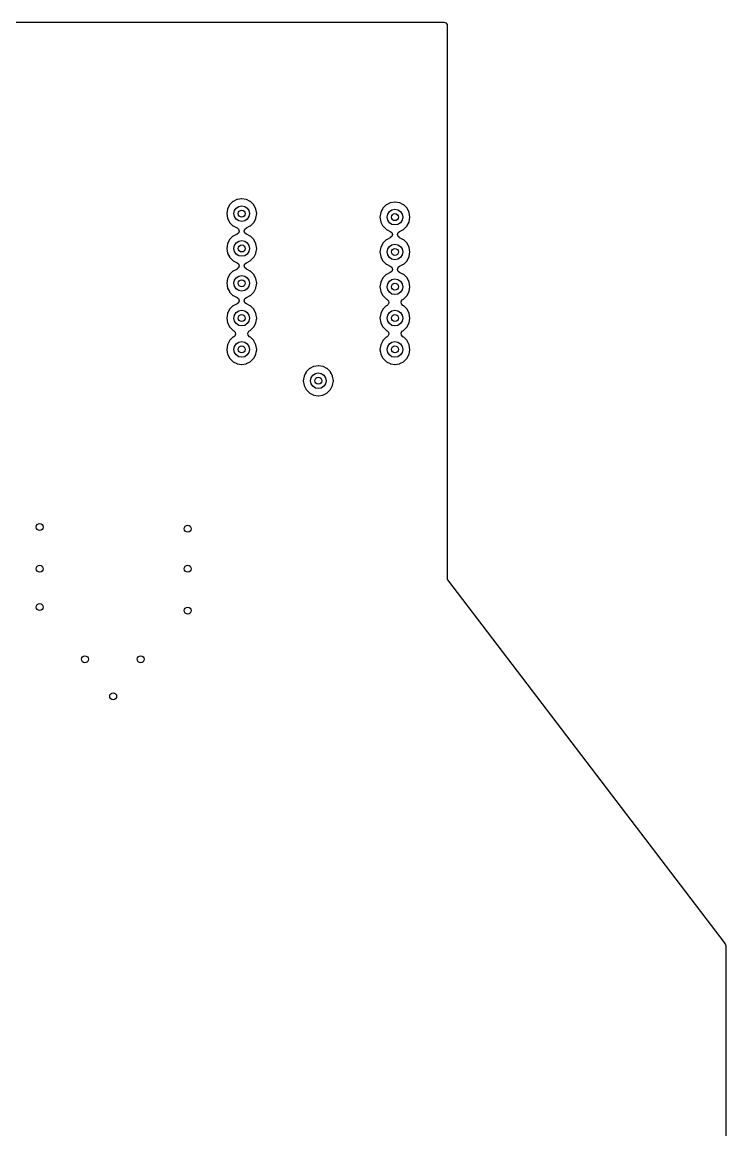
# Model space of a CAD drawing. Extents: x 97 to 313, y -170 to 213.
# Drawn here: x 230.8 to 251, y -89.31 to -57.5 of the extents above; entities that cross this region are included whole.
import ezdxf

# ---------------------------------------------------------------- set-up
doc = ezdxf.new("R2010")
doc.units = 0
doc.layers.add('BLACK', color=7, linetype='CONTINUOUS')

msp = doc.modelspace()

# ---------------------------------------------------------------- linework, layer by layer
at = {"layer": 'BLACK', "linetype": 'CONTINUOUS'}
for p, q in [((220.599, -57.5), (242.901, -57.5)), ((242.901, -57.5), (242.959, -57.5189)), ((242.959, -57.5189), (242.995, -57.5684)), ((242.995, -57.5684), (243, -57.599)), ((243, -57.599), (243, -73.5)), ((236.847, -62.6515), (236.751, -62.7468)), ((236.854, -62.6479), (236.847, -62.6515)), ((236.96, -62.5938), (236.854, -62.6479)), ((236.854, -62.6479), (236.854, -62.6479)), ((236.967, -62.5903), (236.96, -62.5938)), ((236.96, -62.5938), (236.96, -62.5938)), ((236.975, -62.5891), (236.967, -62.5903)), ((237.092, -62.5704), (236.975, -62.5891)), ((236.975, -62.5891), (236.975, -62.5891)), ((237.1, -62.5692), (237.092, -62.5704)), ((237.108, -62.5704), (237.1, -62.5692)), ((237.225, -62.5891), (237.108, -62.5704)), ((237.233, -62.5903), (237.225, -62.5891)), ((237.225, -62.5891), (237.225, -62.5891)), ((237.24, -62.5938), (237.233, -62.5903)), ((237.346, -62.6479), (237.24, -62.5938)), ((237.24, -62.5938), (237.24, -62.5938)), ((237.353, -62.6515), (237.346, -62.6479)), ((237.346, -62.6479), (237.346, -62.6479)), ((237.449, -62.7468), (237.353, -62.6515)), ((241.492, -62.6704), (241.375, -62.6891)), ((241.5, -62.6692), (241.492, -62.6704)), ((241.508, -62.6704), (241.5, -62.6692)), ((241.625, -62.6891), (241.508, -62.6704)), ((236.69, -62.8669), (236.669, -63)), ((236.703, -62.8413), (236.69, -62.8669)), ((236.748, -62.7537), (236.703, -62.8413)), ((236.751, -62.7468), (236.748, -62.7537)), ((236.748, -62.7537), (236.748, -62.7537)), ((236.875, -63), (236.892, -62.9139)), ((236.892, -62.9139), (236.941, -62.8409)), ((236.941, -62.8409), (237.014, -62.7921)), ((237.014, -62.7921), (237.1, -62.775)), ((237.1, -62.775), (237.186, -62.7921)), ((237.186, -62.7921), (237.259, -62.8409)), ((237.259, -62.8409), (237.308, -62.9139)), ((237.308, -62.9139), (237.325, -63)), ((237.452, -62.7537), (237.449, -62.7468)), ((237.497, -62.8413), (237.452, -62.7537)), ((237.452, -62.7537), (237.452, -62.7537)), ((237.51, -62.8669), (237.497, -62.8413)), ((237.531, -63), (237.51, -62.8669)), ((241.09, -62.9669), (241.069, -63.1)), ((241.094, -62.9599), (241.09, -62.9669)), ((241.148, -62.8537), (241.094, -62.9599)), ((241.151, -62.8468), (241.148, -62.8537)), ((241.148, -62.8537), (241.148, -62.8537)), ((241.247, -62.7515), (241.151, -62.8468)), ((241.254, -62.7479), (241.247, -62.7515)), ((241.36, -62.6938), (241.254, -62.7479)), ((241.254, -62.7479), (241.254, -62.7479)), ((241.292, -63.0139), (241.341, -62.9409)), ((241.341, -62.9409), (241.414, -62.8921)), ((241.367, -62.6903), (241.36, -62.6938)), ((241.36, -62.6938), (241.36, -62.6938)), ((241.375, -62.6891), (241.367, -62.6903)), ((241.375, -62.6891), (241.375, -62.6891)), ((241.414, -62.8921), (241.5, -62.875)), ((241.5, -62.875), (241.586, -62.8921)), ((241.586, -62.8921), (241.659, -62.9409)), ((241.633, -62.6903), (241.625, -62.6891)), ((241.625, -62.6891), (241.625, -62.6891)), ((241.64, -62.6938), (241.633, -62.6903)), ((241.746, -62.7479), (241.64, -62.6938)), ((241.64, -62.6938), (241.64, -62.6938)), ((241.659, -62.9409), (241.708, -63.0139)), ((241.753, -62.7515), (241.746, -62.7479)), ((241.746, -62.7479), (241.746, -62.7479)), ((241.849, -62.8468), (241.753, -62.7515)), ((241.852, -62.8537), (241.849, -62.8468)), ((241.906, -62.9599), (241.852, -62.8537)), ((241.852, -62.8537), (241.852, -62.8537)), ((241.91, -62.9669), (241.906, -62.9599)), ((241.931, -63.1), (241.91, -62.9669)), ((236.669, -63), (236.69, -63.1331)), ((236.69, -63.1331), (236.694, -63.1401)), ((236.694, -63.1401), (236.694, -63.1401)), ((236.694, -63.1401), (236.745, -63.2401)), ((236.745, -63.2401), (236.751, -63.2532)), ((236.751, -63.2532), (236.847, -63.3485)), ((236.892, -63.0861), (236.875, -63)), ((236.941, -63.1591), (236.892, -63.0861)), ((237.014, -63.2079), (236.941, -63.1591)), ((237.1, -63.225), (237.014, -63.2079)), ((237.186, -63.2079), (237.1, -63.225)), ((237.259, -63.1591), (237.186, -63.2079)), ((237.308, -63.0861), (237.259, -63.1591)), ((237.325, -63), (237.308, -63.0861)), ((237.353, -63.3485), (237.449, -63.2532)), ((237.449, -63.2532), (237.455, -63.2401)), ((237.455, -63.2401), (237.506, -63.1401)), ((237.506, -63.1401), (237.51, -63.1331)), ((237.506, -63.1401), (237.506, -63.1401)), ((237.51, -63.1331), (237.531, -63)), ((241.069, -63.1), (241.09, -63.2331)), ((241.09, -63.2331), (241.094, -63.2401)), ((241.094, -63.2401), (241.094, -63.2401)), ((241.094, -63.2401), (241.146, -63.343)), ((241.275, -63.1), (241.292, -63.0139)), ((241.292, -63.1861), (241.275, -63.1)), ((241.341, -63.2591), (241.292, -63.1861)), ((241.414, -63.3079), (241.341, -63.2591)), ((241.5, -63.325), (241.414, -63.3079)), ((241.586, -63.3079), (241.5, -63.325)), ((241.659, -63.2591), (241.586, -63.3079)), ((241.708, -63.1861), (241.659, -63.2591)), ((241.708, -63.0139), (241.725, -63.1)), ((241.725, -63.1), (241.708, -63.1861)), ((241.854, -63.343), (241.906, -63.2401)), ((241.906, -63.2401), (241.91, -63.2331)), ((241.906, -63.2401), (241.906, -63.2401)), ((241.91, -63.2331), (241.931, -63.1)), ((236.847, -63.3485), (236.854, -63.3521)), ((236.854, -63.3521), (236.854, -63.3521)), ((236.854, -63.3521), (236.967, -63.4097)), ((236.967, -63.5903), (236.854, -63.6479)), ((236.967, -63.4097), (236.966, -63.4111)), ((236.966, -63.4111), (237.008, -63.4418)), ((237.008, -63.5582), (236.966, -63.5889)), ((236.966, -63.5889), (236.967, -63.5903)), ((237.008, -63.4418), (237.027, -63.5)), ((237.027, -63.5), (237.008, -63.5582)), ((237.173, -63.5), (237.192, -63.4418)), ((237.192, -63.5582), (237.173, -63.5)), ((237.192, -63.4418), (237.234, -63.4111)), ((237.234, -63.5889), (237.192, -63.5582)), ((237.233, -63.4097), (237.346, -63.3521)), ((237.234, -63.4111), (237.233, -63.4097)), ((237.233, -63.5903), (237.234, -63.5889)), ((237.346, -63.6479), (237.233, -63.5903)), ((237.346, -63.3521), (237.353, -63.3485)), ((237.346, -63.3521), (237.346, -63.3521)), ((241.146, -63.343), (241.151, -63.3532)), ((241.151, -63.3532), (241.247, -63.4485)), ((241.247, -63.4485), (241.254, -63.4521)), ((241.254, -63.4521), (241.254, -63.4521)), ((241.254, -63.4521), (241.367, -63.5097)), ((241.367, -63.5097), (241.366, -63.5111)), ((241.366, -63.5111), (241.408, -63.5418)), ((241.408, -63.5418), (241.427, -63.6)), ((241.427, -63.6), (241.408, -63.6582)), ((241.573, -63.6), (241.592, -63.5418)), ((241.592, -63.6582), (241.573, -63.6)), ((241.592, -63.5418), (241.634, -63.5111)), ((241.633, -63.5097), (241.746, -63.4521)), ((241.634, -63.5111), (241.633, -63.5097)), ((241.746, -63.4521), (241.753, -63.4485)), ((241.746, -63.4521), (241.746, -63.4521)), ((241.753, -63.4485), (241.849, -63.3532)), ((241.849, -63.3532), (241.854, -63.343)), ((236.69, -63.8669), (236.669, -64)), ((236.703, -63.8413), (236.69, -63.8669)), ((236.748, -63.7537), (236.703, -63.8413)), ((236.751, -63.7468), (236.748, -63.7537)), ((236.748, -63.7537), (236.748, -63.7537)), ((236.847, -63.6515), (236.751, -63.7468)), ((236.854, -63.6479), (236.847, -63.6515)), ((236.854, -63.6479), (236.854, -63.6479)), ((236.875, -64), (236.892, -63.9139)), ((236.892, -63.9139), (236.941, -63.8409)), ((236.941, -63.8409), (237.014, -63.7921)), ((237.014, -63.7921), (237.1, -63.775)), ((237.1, -63.775), (237.186, -63.7921)), ((237.186, -63.7921), (237.259, -63.8409)), ((237.259, -63.8409), (237.308, -63.9139)), ((237.308, -63.9139), (237.325, -64)), ((237.353, -63.6515), (237.346, -63.6479)), ((237.346, -63.6479), (237.346, -63.6479)), ((237.449, -63.7468), (237.353, -63.6515)), ((237.452, -63.7537), (237.449, -63.7468)), ((237.497, -63.8413), (237.452, -63.7537)), ((237.452, -63.7537), (237.452, -63.7537)), ((237.51, -63.8669), (237.497, -63.8413)), ((237.531, -64), (237.51, -63.8669)), ((241.148, -63.8537), (241.094, -63.9599)), ((241.151, -63.8468), (241.148, -63.8537)), ((241.148, -63.8537), (241.148, -63.8537)), ((241.247, -63.7515), (241.151, -63.8468)), ((241.254, -63.7479), (241.247, -63.7515)), ((241.367, -63.6903), (241.254, -63.7479)), ((241.254, -63.7479), (241.254, -63.7479)), ((241.292, -64.0139), (241.341, -63.9409)), ((241.341, -63.9409), (241.414, -63.8921)), ((241.408, -63.6582), (241.366, -63.6889)), ((241.366, -63.6889), (241.367, -63.6903)), ((241.414, -63.8921), (241.5, -63.875)), ((241.5, -63.875), (241.586, -63.8921)), ((241.586, -63.8921), (241.659, -63.9409)), ((241.634, -63.6889), (241.592, -63.6582)), ((241.633, -63.6903), (241.634, -63.6889)), ((241.746, -63.7479), (241.633, -63.6903)), ((241.659, -63.9409), (241.708, -64.0139)), ((241.753, -63.7515), (241.746, -63.7479)), ((241.746, -63.7479), (241.746, -63.7479)), ((241.849, -63.8468), (241.753, -63.7515)), ((241.852, -63.8537), (241.849, -63.8468)), ((241.906, -63.9599), (241.852, -63.8537)), ((241.852, -63.8537), (241.852, -63.8537)), ((236.669, -64), (236.69, -64.1331)), ((236.69, -64.1331), (236.694, -64.1401)), ((236.694, -64.1401), (236.694, -64.1401)), ((236.694, -64.1401), (236.745, -64.2401)), ((236.745, -64.2401), (236.751, -64.2532)), ((236.751, -64.2532), (236.847, -64.3485)), ((236.892, -64.0861), (236.875, -64)), ((236.941, -64.1591), (236.892, -64.0861)), ((237.014, -64.2079), (236.941, -64.1591)), ((237.1, -64.225), (237.014, -64.2079)), ((237.186, -64.2079), (237.1, -64.225)), ((237.259, -64.1591), (237.186, -64.2079)), ((237.308, -64.0861), (237.259, -64.1591)), ((237.325, -64), (237.308, -64.0861)), ((237.353, -64.3485), (237.449, -64.2532)), ((237.449, -64.2532), (237.455, -64.2401)), ((237.455, -64.2401), (237.506, -64.1401)), ((237.506, -64.1401), (237.51, -64.1331)), ((237.506, -64.1401), (237.506, -64.1401)), ((237.51, -64.1331), (237.531, -64)), ((241.09, -63.9669), (241.069, -64.1)), ((241.069, -64.1), (241.09, -64.2331)), ((241.094, -63.9599), (241.09, -63.9669)), ((241.09, -64.2331), (241.094, -64.2401)), ((241.094, -64.2401), (241.094, -64.2401)), ((241.094, -64.2401), (241.146, -64.343)), ((241.275, -64.1), (241.292, -64.0139)), ((241.292, -64.1861), (241.275, -64.1)), ((241.341, -64.2591), (241.292, -64.1861)), ((241.414, -64.3079), (241.341, -64.2591)), ((241.659, -64.2591), (241.586, -64.3079)), ((241.708, -64.1861), (241.659, -64.2591)), ((241.708, -64.0139), (241.725, -64.1)), ((241.725, -64.1), (241.708, -64.1861)), ((241.854, -64.343), (241.906, -64.2401)), ((241.91, -63.9669), (241.906, -63.9599)), ((241.906, -64.2401), (241.91, -64.2331)), ((241.906, -64.2401), (241.906, -64.2401)), ((241.931, -64.1), (241.91, -63.9669)), ((241.91, -64.2331), (241.931, -64.1)), ((236.847, -64.3485), (236.854, -64.3521)), ((236.854, -64.3521), (236.854, -64.3521)), ((236.854, -64.3521), (236.967, -64.4097)), ((236.967, -64.4097), (236.966, -64.4111)), ((236.966, -64.4111), (237.008, -64.4418)), ((237.008, -64.5582), (236.966, -64.5889)), ((237.008, -64.4418), (237.027, -64.5)), ((237.027, -64.5), (237.008, -64.5582)), ((237.173, -64.5), (237.192, -64.4418)), ((237.192, -64.5582), (237.173, -64.5)), ((237.192, -64.4418), (237.234, -64.4111)), ((237.234, -64.5889), (237.192, -64.5582)), ((237.233, -64.4097), (237.346, -64.3521)), ((237.234, -64.4111), (237.233, -64.4097)), ((237.346, -64.3521), (237.353, -64.3485)), ((237.346, -64.3521), (237.346, -64.3521)), ((241.146, -64.343), (241.151, -64.3532)), ((241.151, -64.3532), (241.247, -64.4485)), ((241.247, -64.4485), (241.254, -64.4521)), ((241.254, -64.4521), (241.254, -64.4521)), ((241.254, -64.4521), (241.367, -64.5097)), ((241.367, -64.5097), (241.366, -64.5111)), ((241.366, -64.5111), (241.408, -64.5418)), ((241.408, -64.5418), (241.427, -64.6)), ((241.5, -64.325), (241.414, -64.3079)), ((241.586, -64.3079), (241.5, -64.325)), ((241.573, -64.6), (241.592, -64.5418)), ((241.592, -64.5418), (241.634, -64.5111)), ((241.633, -64.5097), (241.746, -64.4521)), ((241.634, -64.5111), (241.633, -64.5097)), ((241.746, -64.4521), (241.753, -64.4485)), ((241.746, -64.4521), (241.746, -64.4521)), ((241.753, -64.4485), (241.849, -64.3532)), ((241.849, -64.3532), (241.854, -64.343)), ((236.69, -64.8669), (236.669, -65)), ((236.703, -64.8413), (236.69, -64.8669)), ((236.748, -64.7537), (236.703, -64.8413)), ((236.751, -64.7468), (236.748, -64.7537)), ((236.748, -64.7537), (236.748, -64.7537)), ((236.847, -64.6515), (236.751, -64.7468)), ((236.854, -64.6479), (236.847, -64.6515)), ((236.967, -64.5903), (236.854, -64.6479)), ((236.854, -64.6479), (236.854, -64.6479)), ((236.892, -64.9139), (236.941, -64.8409)), ((236.941, -64.8409), (237.014, -64.7921)), ((236.966, -64.5889), (236.967, -64.5903)), ((237.014, -64.7921), (237.1, -64.775)), ((237.1, -64.775), (237.186, -64.7921)), ((237.186, -64.7921), (237.259, -64.8409)), ((237.233, -64.5903), (237.234, -64.5889)), ((237.346, -64.6479), (237.233, -64.5903)), ((237.259, -64.8409), (237.308, -64.9139)), ((237.353, -64.6515), (237.346, -64.6479)), ((237.346, -64.6479), (237.346, -64.6479)), ((237.449, -64.7468), (237.353, -64.6515)), ((237.452, -64.7537), (237.449, -64.7468)), ((237.497, -64.8413), (237.452, -64.7537)), ((237.452, -64.7537), (237.452, -64.7537)), ((237.51, -64.8669), (237.497, -64.8413)), ((237.531, -65), (237.51, -64.8669)), ((241.148, -64.8537), (241.094, -64.9599)), ((241.151, -64.8468), (241.148, -64.8537)), ((241.148, -64.8537), (241.148, -64.8537)), ((241.247, -64.7515), (241.151, -64.8468)), ((241.254, -64.7479), (241.247, -64.7515)), ((241.367, -64.6903), (241.254, -64.7479)), ((241.254, -64.7479), (241.254, -64.7479)), ((241.341, -64.9409), (241.414, -64.8921)), ((241.408, -64.6582), (241.366, -64.6889)), ((241.366, -64.6889), (241.367, -64.6903)), ((241.427, -64.6), (241.408, -64.6582)), ((241.414, -64.8921), (241.5, -64.875)), ((241.5, -64.875), (241.586, -64.8921)), ((241.592, -64.6582), (241.573, -64.6)), ((241.586, -64.8921), (241.659, -64.9409)), ((241.634, -64.6889), (241.592, -64.6582)), ((241.633, -64.6903), (241.634, -64.6889)), ((241.746, -64.7479), (241.633, -64.6903)), ((241.753, -64.7515), (241.746, -64.7479)), ((241.746, -64.7479), (241.746, -64.7479)), ((241.849, -64.8468), (241.753, -64.7515)), ((241.852, -64.8537), (241.849, -64.8468)), ((241.906, -64.9599), (241.852, -64.8537)), ((241.852, -64.8537), (241.852, -64.8537)), ((236.669, -65), (236.69, -65.1331)), ((236.69, -65.1331), (236.694, -65.1401)), ((236.694, -65.1401), (236.694, -65.1401)), ((236.694, -65.1401), (236.745, -65.2401)), ((236.875, -65), (236.892, -64.9139)), ((236.892, -65.0861), (236.875, -65)), ((236.941, -65.1591), (236.892, -65.0861)), ((237.014, -65.2079), (236.941, -65.1591)), ((237.1, -65.225), (237.014, -65.2079)), ((237.186, -65.2079), (237.1, -65.225)), ((237.259, -65.1591), (237.186, -65.2079)), ((237.308, -65.0861), (237.259, -65.1591)), ((237.308, -64.9139), (237.325, -65)), ((237.325, -65), (237.308, -65.0861)), ((237.455, -65.2401), (237.506, -65.1401)), ((237.506, -65.1401), (237.51, -65.1331)), ((237.506, -65.1401), (237.506, -65.1401)), ((237.51, -65.1331), (237.531, -65)), ((241.09, -64.9669), (241.069, -65.1)), ((241.069, -65.1), (241.09, -65.2331)), ((241.094, -64.9599), (241.09, -64.9669)), ((241.275, -65.1), (241.292, -65.0139)), ((241.292, -65.1861), (241.275, -65.1)), ((241.292, -65.0139), (241.341, -64.9409)), ((241.341, -65.2591), (241.292, -65.1861)), ((241.659, -64.9409), (241.708, -65.0139)), ((241.708, -65.1861), (241.659, -65.2591)), ((241.708, -65.0139), (241.725, -65.1)), ((241.725, -65.1), (241.708, -65.1861)), ((241.91, -64.9669), (241.906, -64.9599)), ((241.931, -65.1), (241.91, -64.9669)), ((241.91, -65.2331), (241.931, -65.1)), ((236.745, -65.2401), (236.751, -65.2532)), ((236.751, -65.2532), (236.847, -65.3485)), ((236.847, -65.3485), (236.854, -65.3521)), ((236.854, -65.3521), (236.854, -65.3521)), ((236.854, -65.3521), (236.967, -65.4097)), ((236.967, -65.4097), (236.966, -65.4111)), ((236.966, -65.4111), (237.008, -65.4418)), ((237.008, -65.4418), (237.027, -65.5)), ((237.027, -65.5), (237.008, -65.5582)), ((237.173, -65.5), (237.192, -65.4418)), ((237.192, -65.5582), (237.173, -65.5)), ((237.192, -65.4418), (237.234, -65.4111)), ((237.233, -65.4097), (237.346, -65.3521)), ((237.234, -65.4111), (237.233, -65.4097)), ((237.346, -65.3521), (237.353, -65.3485)), ((237.346, -65.3521), (237.346, -65.3521)), ((237.353, -65.3485), (237.449, -65.2532)), ((237.449, -65.2532), (237.455, -65.2401)), ((241.09, -65.2331), (241.094, -65.2401)), ((241.094, -65.2401), (241.094, -65.2401)), ((241.094, -65.2401), (241.146, -65.343)), ((241.146, -65.343), (241.151, -65.3532)), ((241.151, -65.3532), (241.247, -65.4485)), ((241.247, -65.4485), (241.254, -65.4521)), ((241.254, -65.4521), (241.254, -65.4521)), ((241.254, -65.4521), (241.273, -65.4618)), ((241.273, -65.4618), (241.316, -65.5051)), ((241.316, -65.5051), (241.326, -65.5655)), ((241.414, -65.3079), (241.341, -65.2591)), ((241.5, -65.325), (241.414, -65.3079)), ((241.586, -65.3079), (241.5, -65.325)), ((241.659, -65.2591), (241.586, -65.3079)), ((241.674, -65.5345), (241.702, -65.48)), ((241.684, -65.5949), (241.674, -65.5345)), ((241.702, -65.48), (241.727, -65.4618)), ((241.727, -65.4618), (241.746, -65.4521)), ((241.746, -65.4521), (241.753, -65.4485)), ((241.746, -65.4521), (241.746, -65.4521)), ((241.753, -65.4485), (241.849, -65.3532)), ((241.849, -65.3532), (241.854, -65.343)), ((241.854, -65.343), (241.906, -65.2401)), ((241.906, -65.2401), (241.91, -65.2331)), ((241.906, -65.2401), (241.906, -65.2401)), ((236.703, -65.8413), (236.69, -65.8669)), ((236.748, -65.7537), (236.703, -65.8413)), ((236.751, -65.7468), (236.748, -65.7537)), ((236.748, -65.7537), (236.748, -65.7537)), ((236.847, -65.6515), (236.751, -65.7468)), ((236.854, -65.6479), (236.847, -65.6515)), ((236.967, -65.5903), (236.854, -65.6479)), ((236.854, -65.6479), (236.854, -65.6479)), ((236.892, -65.9139), (236.941, -65.8409)), ((236.941, -65.8409), (237.014, -65.7921)), ((237.008, -65.5582), (236.966, -65.5889)), ((236.966, -65.5889), (236.967, -65.5903)), ((237.014, -65.7921), (237.1, -65.775)), ((237.1, -65.775), (237.186, -65.7921)), ((237.186, -65.7921), (237.259, -65.8409)), ((237.234, -65.5889), (237.192, -65.5582)), ((237.233, -65.5903), (237.234, -65.5889)), ((237.346, -65.6479), (237.233, -65.5903)), ((237.259, -65.8409), (237.308, -65.9139)), ((237.353, -65.6515), (237.346, -65.6479)), ((237.346, -65.6479), (237.346, -65.6479)), ((237.449, -65.7468), (237.353, -65.6515)), ((237.452, -65.7537), (237.449, -65.7468)), ((237.497, -65.8413), (237.452, -65.7537)), ((237.452, -65.7537), (237.452, -65.7537)), ((237.51, -65.8669), (237.497, -65.8413)), ((241.103, -65.8413), (241.09, -65.8669)), ((241.148, -65.7537), (241.103, -65.8413)), ((241.151, -65.7468), (241.148, -65.7537)), ((241.148, -65.7537), (241.148, -65.7537)), ((241.247, -65.6515), (241.151, -65.7468)), ((241.254, -65.6479), (241.247, -65.6515)), ((241.273, -65.6382), (241.254, -65.6479)), ((241.254, -65.6479), (241.254, -65.6479)), ((241.298, -65.62), (241.273, -65.6382)), ((241.292, -65.9139), (241.341, -65.8409)), ((241.326, -65.5655), (241.298, -65.62)), ((241.341, -65.8409), (241.414, -65.7921)), ((241.414, -65.7921), (241.5, -65.775)), ((241.5, -65.775), (241.586, -65.7921)), ((241.586, -65.7921), (241.659, -65.8409)), ((241.659, -65.8409), (241.708, -65.9139)), ((241.727, -65.6382), (241.684, -65.5949)), ((241.746, -65.6479), (241.727, -65.6382)), ((241.753, -65.6515), (241.746, -65.6479)), ((241.746, -65.6479), (241.746, -65.6479)), ((241.849, -65.7468), (241.753, -65.6515)), ((241.852, -65.7537), (241.849, -65.7468)), ((241.897, -65.8413), (241.852, -65.7537)), ((241.852, -65.7537), (241.852, -65.7537)), ((241.91, -65.8669), (241.897, -65.8413)), ((236.69, -65.8669), (236.669, -66)), ((236.669, -66), (236.69, -66.1331)), ((236.69, -66.1331), (236.694, -66.1401)), ((236.694, -66.1401), (236.694, -66.1401)), ((236.694, -66.1401), (236.745, -66.2401)), ((236.875, -66), (236.892, -65.9139)), ((236.892, -66.0861), (236.875, -66)), ((236.941, -66.1591), (236.892, -66.0861)), ((237.014, -66.2079), (236.941, -66.1591)), ((237.259, -66.1591), (237.186, -66.2079)), ((237.308, -66.0861), (237.259, -66.1591)), ((237.308, -65.9139), (237.325, -66)), ((237.325, -66), (237.308, -66.0861)), ((237.455, -66.2401), (237.506, -66.1401)), ((237.506, -66.1401), (237.51, -66.1331)), ((237.506, -66.1401), (237.506, -66.1401)), ((237.531, -66), (237.51, -65.8669)), ((237.51, -66.1331), (237.531, -66)), ((241.09, -65.8669), (241.069, -66)), ((241.069, -66), (241.09, -66.1331)), ((241.09, -66.1331), (241.094, -66.1401)), ((241.094, -66.1401), (241.094, -66.1401)), ((241.094, -66.1401), (241.145, -66.2401)), ((241.275, -66), (241.292, -65.9139)), ((241.292, -66.0861), (241.275, -66)), ((241.341, -66.1591), (241.292, -66.0861)), ((241.414, -66.2079), (241.341, -66.1591)), ((241.659, -66.1591), (241.586, -66.2079)), ((241.708, -66.0861), (241.659, -66.1591)), ((241.708, -65.9139), (241.725, -66)), ((241.725, -66), (241.708, -66.0861)), ((241.855, -66.2401), (241.906, -66.1401)), ((241.906, -66.1401), (241.91, -66.1331)), ((241.906, -66.1401), (241.906, -66.1401)), ((241.931, -66), (241.91, -65.8669)), ((241.91, -66.1331), (241.931, -66)), ((236.745, -66.2401), (236.751, -66.2532)), ((236.751, -66.2532), (236.847, -66.3485)), ((236.847, -66.3485), (236.854, -66.3521)), ((236.854, -66.3521), (236.854, -66.3521)), ((236.854, -66.3521), (236.873, -66.3618)), ((236.873, -66.3618), (236.916, -66.4051)), ((236.926, -66.4655), (236.898, -66.52)), ((236.916, -66.4051), (236.926, -66.4655)), ((237.1, -66.225), (237.014, -66.2079)), ((237.186, -66.2079), (237.1, -66.225)), ((237.274, -66.4345), (237.302, -66.38)), ((237.284, -66.4949), (237.274, -66.4345)), ((237.302, -66.38), (237.327, -66.3618)), ((237.327, -66.3618), (237.346, -66.3521)), ((237.346, -66.3521), (237.353, -66.3485)), ((237.346, -66.3521), (237.346, -66.3521)), ((237.353, -66.3485), (237.449, -66.2532)), ((237.449, -66.2532), (237.455, -66.2401)), ((241.145, -66.2401), (241.151, -66.2532)), ((241.151, -66.2532), (241.247, -66.3485)), ((241.247, -66.3485), (241.254, -66.3521)), ((241.254, -66.3521), (241.254, -66.3521)), ((241.254, -66.3521), (241.273, -66.3618)), ((241.273, -66.3618), (241.316, -66.4051)), ((241.326, -66.4655), (241.298, -66.52)), ((241.316, -66.4051), (241.326, -66.4655)), ((241.5, -66.225), (241.414, -66.2079)), ((241.586, -66.2079), (241.5, -66.225)), ((241.674, -66.4345), (241.702, -66.38)), ((241.684, -66.4949), (241.674, -66.4345)), ((241.702, -66.38), (241.727, -66.3618)), ((241.727, -66.3618), (241.746, -66.3521)), ((241.746, -66.3521), (241.753, -66.3485)), ((241.746, -66.3521), (241.746, -66.3521)), ((241.753, -66.3485), (241.849, -66.2532)), ((241.849, -66.2532), (241.855, -66.2401)), ((236.69, -66.7669), (236.669, -66.9)), ((236.74, -66.6692), (236.69, -66.7669)), ((236.748, -66.6537), (236.74, -66.6692)), ((236.751, -66.6468), (236.748, -66.6537)), ((236.748, -66.6537), (236.748, -66.6537)), ((236.847, -66.5515), (236.751, -66.6468)), ((236.854, -66.5479), (236.847, -66.5515)), ((236.873, -66.5382), (236.854, -66.5479)), ((236.854, -66.5479), (236.854, -66.5479)), ((236.898, -66.52), (236.873, -66.5382)), ((236.892, -66.8139), (236.941, -66.7409)), ((236.941, -66.7409), (237.014, -66.6921)), ((237.014, -66.6921), (237.1, -66.675)), ((237.1, -66.675), (237.186, -66.6921)), ((237.186, -66.6921), (237.259, -66.7409)), ((237.259, -66.7409), (237.308, -66.8139)), ((237.327, -66.5382), (237.284, -66.4949)), ((237.346, -66.5479), (237.327, -66.5382)), ((237.353, -66.5515), (237.346, -66.5479)), ((237.346, -66.5479), (237.346, -66.5479)), ((237.449, -66.6468), (237.353, -66.5515)), ((237.452, -66.6537), (237.449, -66.6468)), ((237.46, -66.6692), (237.452, -66.6537)), ((237.452, -66.6537), (237.452, -66.6537)), ((237.51, -66.7669), (237.46, -66.6692)), ((237.531, -66.9), (237.51, -66.7669)), ((241.09, -66.7669), (241.069, -66.9)), ((241.14, -66.6692), (241.09, -66.7669)), ((241.148, -66.6537), (241.14, -66.6692)), ((241.151, -66.6468), (241.148, -66.6537)), ((241.148, -66.6537), (241.148, -66.6537)), ((241.247, -66.5515), (241.151, -66.6468)), ((241.254, -66.5479), (241.247, -66.5515)), ((241.273, -66.5382), (241.254, -66.5479)), ((241.254, -66.5479), (241.254, -66.5479)), ((241.298, -66.52), (241.273, -66.5382)), ((241.292, -66.8139), (241.341, -66.7409)), ((241.341, -66.7409), (241.414, -66.6921)), ((241.414, -66.6921), (241.5, -66.675)), ((241.5, -66.675), (241.586, -66.6921)), ((241.586, -66.6921), (241.659, -66.7409)), ((241.659, -66.7409), (241.708, -66.8139)), ((241.727, -66.5382), (241.684, -66.4949)), ((241.746, -66.5479), (241.727, -66.5382)), ((241.753, -66.5515), (241.746, -66.5479)), ((241.746, -66.5479), (241.746, -66.5479)), ((241.849, -66.6468), (241.753, -66.5515)), ((241.852, -66.6537), (241.849, -66.6468)), ((241.86, -66.6692), (241.852, -66.6537)), ((241.852, -66.6537), (241.852, -66.6537)), ((241.91, -66.7669), (241.86, -66.6692)), ((241.931, -66.9), (241.91, -66.7669)), ((236.669, -66.9), (236.67, -66.9077)), ((236.67, -66.9077), (236.681, -66.9746)), ((236.681, -66.9746), (236.69, -67.0331)), ((236.69, -67.0331), (236.694, -67.0401)), ((236.694, -67.0401), (236.694, -67.0401)), ((236.694, -67.0401), (236.745, -67.1401)), ((236.875, -66.9), (236.892, -66.8139)), ((236.892, -66.9861), (236.875, -66.9)), ((236.941, -67.0591), (236.892, -66.9861)), ((237.014, -67.1079), (236.941, -67.0591)), ((237.1, -67.125), (237.014, -67.1079)), ((237.186, -67.1079), (237.1, -67.125)), ((237.259, -67.0591), (237.186, -67.1079)), ((237.308, -66.9861), (237.259, -67.0591)), ((237.308, -66.8139), (237.325, -66.9)), ((237.325, -66.9), (237.308, -66.9861)), ((237.455, -67.1401), (237.506, -67.0401)), ((237.506, -67.0401), (237.51, -67.0331)), ((237.506, -67.0401), (237.506, -67.0401)), ((237.51, -67.0331), (237.519, -66.9746)), ((237.519, -66.9746), (237.53, -66.9077)), ((237.53, -66.9077), (237.531, -66.9)), ((241.069, -66.9), (241.07, -66.9077)), ((241.07, -66.9077), (241.081, -66.9746)), ((241.081, -66.9746), (241.09, -67.0331)), ((241.09, -67.0331), (241.094, -67.0401)), ((241.094, -67.0401), (241.094, -67.0401)), ((241.094, -67.0401), (241.145, -67.1401)), ((241.275, -66.9), (241.292, -66.8139)), ((241.292, -66.9861), (241.275, -66.9)), ((241.341, -67.0591), (241.292, -66.9861)), ((241.414, -67.1079), (241.341, -67.0591)), ((241.5, -67.125), (241.414, -67.1079)), ((241.586, -67.1079), (241.5, -67.125)), ((241.659, -67.0591), (241.586, -67.1079)), ((241.708, -66.9861), (241.659, -67.0591)), ((241.708, -66.8139), (241.725, -66.9)), ((241.725, -66.9), (241.708, -66.9861)), ((241.855, -67.1401), (241.906, -67.0401)), ((241.906, -67.0401), (241.91, -67.0331)), ((241.906, -67.0401), (241.906, -67.0401)), ((241.91, -67.0331), (241.919, -66.9746)), ((241.919, -66.9746), (241.93, -66.9077)), ((241.93, -66.9077), (241.931, -66.9)), ((236.745, -67.1401), (236.751, -67.1532)), ((236.751, -67.1532), (236.847, -67.2485)), ((236.847, -67.2485), (236.854, -67.2521)), ((236.854, -67.2521), (236.854, -67.2521)), ((236.854, -67.2521), (236.96, -67.3062)), ((236.96, -67.3062), (236.967, -67.3097)), ((236.967, -67.3097), (236.975, -67.3109)), ((236.975, -67.3109), (236.975, -67.3109)), ((236.975, -67.3109), (237.092, -67.3296)), ((237.092, -67.3296), (237.1, -67.3308)), ((237.1, -67.3308), (237.108, -67.3296)), ((237.108, -67.3296), (237.225, -67.3109)), ((237.225, -67.3109), (237.233, -67.3097)), ((237.225, -67.3109), (237.225, -67.3109)), ((237.233, -67.3097), (237.24, -67.3062)), ((237.24, -67.3062), (237.346, -67.2521)), ((237.346, -67.2521), (237.353, -67.2485)), ((237.346, -67.2521), (237.346, -67.2521)), ((237.353, -67.2485), (237.449, -67.1532)), ((237.449, -67.1532), (237.455, -67.1401)), ((239.16, -67.3938), (239.054, -67.4479)), ((239.167, -67.3903), (239.16, -67.3938)), ((239.16, -67.3938), (239.16, -67.3938)), ((239.175, -67.3891), (239.167, -67.3903)), ((239.292, -67.3704), (239.175, -67.3891)), ((239.175, -67.3891), (239.175, -67.3891)), ((239.3, -67.3692), (239.292, -67.3704)), ((239.308, -67.3704), (239.3, -67.3692)), ((239.425, -67.3891), (239.308, -67.3704)), ((239.433, -67.3903), (239.425, -67.3891)), ((239.425, -67.3891), (239.425, -67.3891)), ((239.44, -67.3938), (239.433, -67.3903)), ((239.546, -67.4479), (239.44, -67.3938)), ((239.44, -67.3938), (239.44, -67.3938)), ((241.145, -67.1401), (241.151, -67.1532)), ((241.151, -67.1532), (241.247, -67.2485)), ((241.247, -67.2485), (241.254, -67.2521)), ((241.254, -67.2521), (241.254, -67.2521)), ((241.254, -67.2521), (241.36, -67.3062)), ((241.36, -67.3062), (241.367, -67.3097)), ((241.367, -67.3097), (241.375, -67.3109)), ((241.375, -67.3109), (241.375, -67.3109)), ((241.375, -67.3109), (241.492, -67.3296)), ((241.492, -67.3296), (241.5, -67.3308)), ((241.5, -67.3308), (241.508, -67.3296)), ((241.508, -67.3296), (241.625, -67.3109)), ((241.625, -67.3109), (241.633, -67.3097)), ((241.625, -67.3109), (241.625, -67.3109)), ((241.633, -67.3097), (241.64, -67.3062)), ((241.64, -67.3062), (241.746, -67.2521)), ((241.746, -67.2521), (241.753, -67.2485)), ((241.746, -67.2521), (241.746, -67.2521)), ((241.753, -67.2485), (241.849, -67.1532)), ((241.849, -67.1532), (241.855, -67.1401)), ((238.89, -67.6669), (238.869, -67.8)), ((238.922, -67.6037), (238.89, -67.6669)), ((238.948, -67.5537), (238.922, -67.6037)), ((238.951, -67.5468), (238.948, -67.5537)), ((238.948, -67.5537), (238.948, -67.5537)), ((239.047, -67.4515), (238.951, -67.5468)), ((239.054, -67.4479), (239.047, -67.4515)), ((239.054, -67.4479), (239.054, -67.4479)), ((239.075, -67.8), (239.092, -67.7139)), ((239.092, -67.7139), (239.141, -67.6409)), ((239.141, -67.6409), (239.214, -67.5921)), ((239.214, -67.5921), (239.3, -67.575)), ((239.3, -67.575), (239.386, -67.5921)), ((239.386, -67.5921), (239.459, -67.6409)), ((239.459, -67.6409), (239.508, -67.7139)), ((239.508, -67.7139), (239.525, -67.8)), ((239.553, -67.4515), (239.546, -67.4479)), ((239.546, -67.4479), (239.546, -67.4479)), ((239.649, -67.5468), (239.553, -67.4515)), ((239.652, -67.5537), (239.649, -67.5468)), ((239.678, -67.6037), (239.652, -67.5537)), ((239.652, -67.5537), (239.652, -67.5537)), ((239.71, -67.6669), (239.678, -67.6037)), ((239.731, -67.8), (239.71, -67.6669)), ((238.869, -67.8), (238.89, -67.9331)), ((238.89, -67.9331), (238.951, -68.0532)), ((238.951, -68.0532), (239.047, -68.1485)), ((239.092, -67.8861), (239.075, -67.8)), ((239.141, -67.9591), (239.092, -67.8861)), ((239.214, -68.0079), (239.141, -67.9591)), ((239.3, -68.025), (239.214, -68.0079)), ((239.386, -68.0079), (239.3, -68.025)), ((239.459, -67.9591), (239.386, -68.0079)), ((239.508, -67.8861), (239.459, -67.9591)), ((239.525, -67.8), (239.508, -67.8861)), ((239.553, -68.1485), (239.649, -68.0532)), ((239.649, -68.0532), (239.71, -67.9331)), ((239.71, -67.9331), (239.731, -67.8)), ((239.047, -68.1485), (239.054, -68.1521)), ((239.054, -68.1521), (239.054, -68.1521)), ((239.054, -68.1521), (239.134, -68.193)), ((239.134, -68.193), (239.167, -68.2097)), ((239.167, -68.2097), (239.175, -68.2109)), ((239.175, -68.2109), (239.175, -68.2109)), ((239.175, -68.2109), (239.292, -68.2296)), ((239.292, -68.2296), (239.3, -68.2308)), ((239.3, -68.2308), (239.308, -68.2296)), ((239.308, -68.2296), (239.425, -68.2109)), ((239.425, -68.2109), (239.433, -68.2097)), ((239.425, -68.2109), (239.425, -68.2109)), ((239.433, -68.2097), (239.466, -68.193)), ((239.466, -68.193), (239.546, -68.1521)), ((239.546, -68.1521), (239.553, -68.1485)), ((239.546, -68.1521), (239.546, -68.1521)), ((243, -73.5), (243.01, -73.5129)), ((243.01, -73.5129), (250.98, -83.9734)), ((250.98, -83.9734), (251, -84.0334)), ((251, -84.0334), (251, -151.401))]:
    msp.add_line(p, q, dxfattribs=at)
at = {"layer": 'BLACK'}
for centre in [(237.1, -63), (241.5, -63.1), (237.1, -64), (241.5, -64.1), (237.1, -65), (241.5, -65.1), (237.1, -66), (241.5, -66), (237.1, -66.9), (241.5, -66.9), (239.3, -67.8), (231.3, -72), (235.55, -72.05), (231.3, -73.2), (235.55, -73.2), (231.3, -74.3), (235.55, -74.4), (232.6, -75.8), (234.2, -75.8), (233.41, -76.86)]:
    msp.add_circle(centre, 0.1, dxfattribs=at)

doc.saveas('drawing.dxf')
